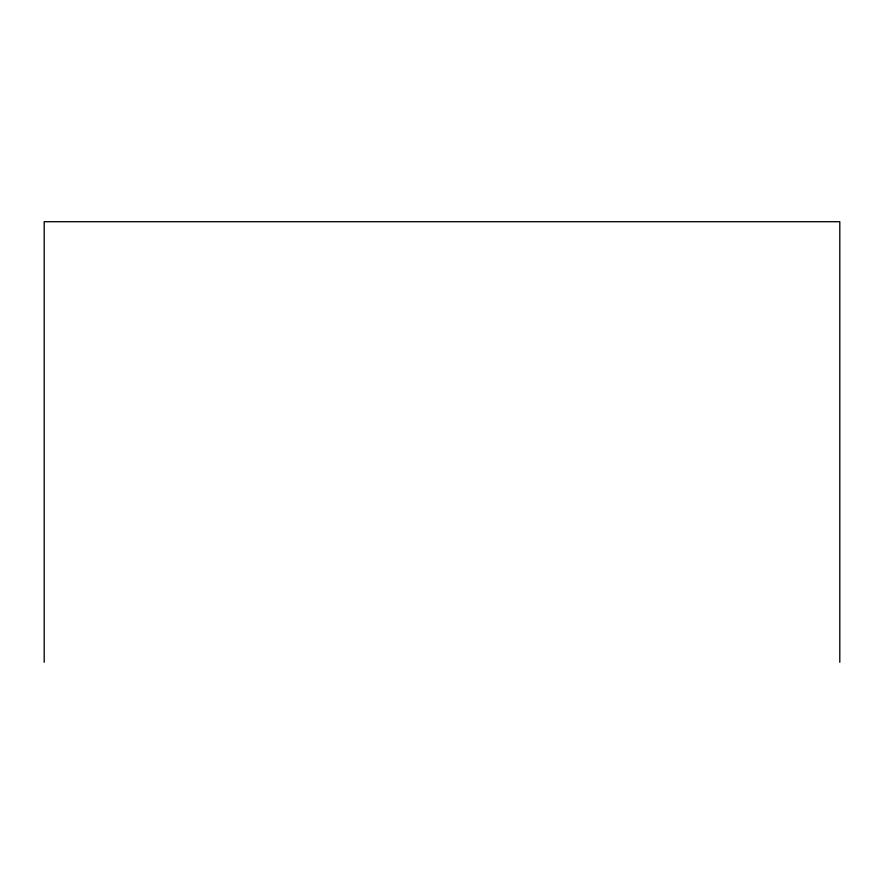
<?xml version="1.0" encoding="UTF-8"?>
<svg xmlns="http://www.w3.org/2000/svg" width="884" height="884" viewBox="0 0 884 884"><rect width="100%" height="100%" fill="white"/><g stroke="black" fill="none" stroke-linecap="round" stroke-linejoin="round"><path stroke-width="1.33" d="M839.8 662.293L839.8 221.707L44.2 221.707L44.2 662.293"/></g></svg>
